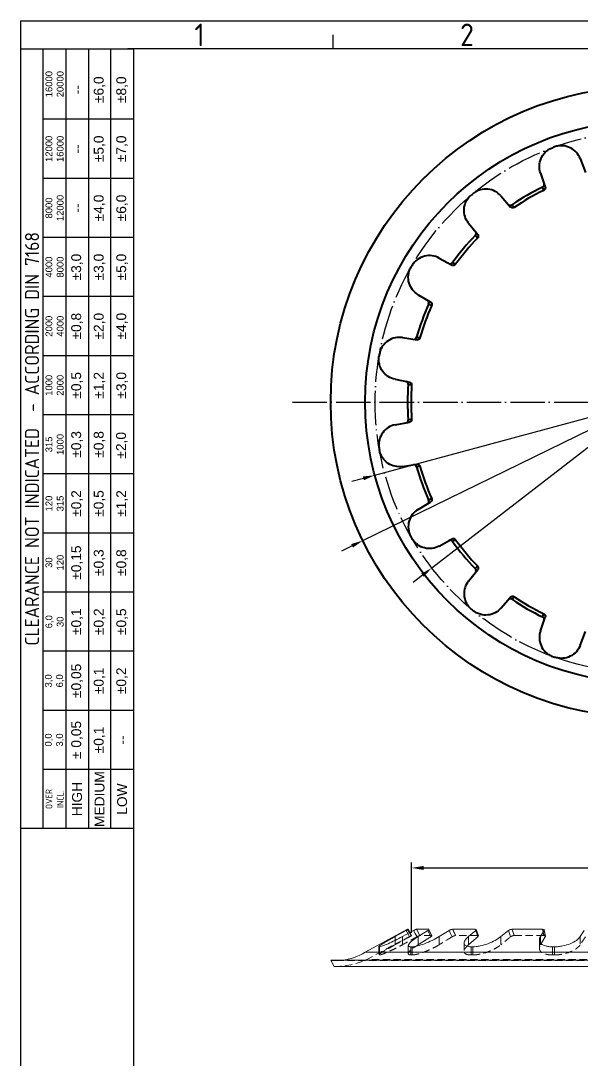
# Model space of a CAD drawing. Header units: millimetres. Extents: x 4337 to 4534, y 1258 to 1534.
# Drawn here: x 4336.6 to 4434.5, y 1352.7 to 1533.8 of the extents above; entities that cross this region are included whole.
import ezdxf
from ezdxf.enums import TextEntityAlignment as Align

# ---------------------------------------------------------------- set-up
doc = ezdxf.new("R2010")
doc.units = ezdxf.units.MM
doc.linetypes.add('ACAD_ISO04W100', pattern=[30, 24, -3, 0, -3])
doc.linetypes.add('HIDDEN', pattern=[1.905, 1.27, -0.635])
for name, color, linetype, lineweight in [('AM_0', 7, 'Continuous', 40), ('AM_4', 1, 'ACAD_ISO04W100', 25), ('AM_5', 5, 'Continuous', 25)]:
    doc.layers.add(name, color=color, linetype=linetype, lineweight=lineweight)
doc.styles.add('ACISOTS', font='isocp.shx', dxfattribs={"height": 1})
doc.styles.get("Standard").update_dxf_attribs({"font": 'arial.ttf'})
doc.dimstyles.new('ISO-25', dxfattribs={"dimscale": 0.75, "dimtxt": 3.5, "dimasz": 2.75, "dimexe": 1.25, "dimexo": 0.625, "dimtad": 1, "dimtxsty": 'Standard', "dimcen": 2.5, "dimadec": 0, "dimazin": 0, "dimtfac": 1, "dimtmove": 0, "dimatfit": 3, "dimfxl": 1, "dimarcsym": 0})

# ---------------------------------------------------------------- blocks, each defined once
blk = doc.blocks.new('*D28')
at = {"layer": 'AM_5', "color": 0, "lineweight": -2, "ltscale": 0.25, "transparency": 16777216}
for p, q in [((4507.36, 1497.56), (4496.9, 1492.45)), ((4396.22, 1443.24), (4495.05, 1491.54)), ((4394.37, 1442.34), (4392.51, 1441.43))]:
    blk.add_line(p, q, dxfattribs=at)
at = {"layer": 'AM_5', "color": 0, "ltscale": 0.25, "transparency": 16777216}
for points in [[(4496.75, 1492.76), (4497.05, 1492.14), (4495.05, 1491.54)], [(4394.21, 1442.65), (4394.52, 1442.03), (4396.22, 1443.24)]]:
    blk.add_solid(points, dxfattribs=at)
at = {"layer": 'Defpoints', "color": 0, "ltscale": 0.25, "transparency": 16777216}
for p in [(4495.05, 1491.54), (4396.22, 1443.24)]:
    blk.add_point(p, dxfattribs=at)
at = {"layer": 'AM_5', "color": 0, "ltscale": 0.25, "transparency": 16777216, "insert": (4502.23, 1497.15), "char_height": 2.625, "attachment_point": 5, "rotation": 26.0467}
blk.add_mtext('∅110', dxfattribs=at)
blk = doc.blocks.new('*D29')
at = {"layer": 'AM_5', "color": 0, "lineweight": -2, "ltscale": 0.25, "transparency": 16777216}
for p, q in [((4404.74, 1374.87), (4404.74, 1387.13)), ((4406.81, 1386.19), (4484.46, 1386.19)), ((4486.52, 1374.87), (4486.52, 1387.13))]:
    blk.add_line(p, q, dxfattribs=at)
at = {"layer": 'AM_5', "color": 0, "ltscale": 0.25, "transparency": 16777216}
for points in [[(4406.81, 1386.53), (4406.81, 1385.85), (4404.74, 1386.19)], [(4484.46, 1386.53), (4484.46, 1385.85), (4486.52, 1386.19)]]:
    blk.add_solid(points, dxfattribs=at)
at = {"layer": 'Defpoints', "color": 0, "ltscale": 0.25, "transparency": 16777216}
for p in [(4486.52, 1386.19), (4404.74, 1374.4), (4486.52, 1374.4)]:
    blk.add_point(p, dxfattribs=at)
at = {"layer": 'AM_5', "color": 0, "ltscale": 0.25, "transparency": 16777216, "insert": (4445.63, 1388.28), "char_height": 2.625, "attachment_point": 5}
blk.add_mtext('%%c82,5', dxfattribs=at)
blk = doc.blocks.new('*D33')
at = {"layer": 'AM_5', "color": 0, "lineweight": -2, "ltscale": 0.25, "transparency": 16777216}
for p, q in [((4511.06, 1485.05), (4494.93, 1480.7)), ((4398.32, 1454.63), (4492.94, 1480.16)), ((4396.33, 1454.09), (4394.34, 1453.56))]:
    blk.add_line(p, q, dxfattribs=at)
at = {"layer": 'AM_5', "color": 0, "ltscale": 0.25, "transparency": 16777216}
for points in [[(4494.84, 1481.03), (4495.02, 1480.36), (4492.94, 1480.16)], [(4396.24, 1454.42), (4396.42, 1453.76), (4398.32, 1454.63)]]:
    blk.add_solid(points, dxfattribs=at)
at = {"layer": 'Defpoints', "color": 0, "ltscale": 0.25, "transparency": 16777216}
for p in [(4492.94, 1480.16), (4398.32, 1454.63)]:
    blk.add_point(p, dxfattribs=at)
at = {"layer": 'AM_5', "color": 0, "ltscale": 0.25, "transparency": 16777216, "insert": (4506.92, 1485.88), "char_height": 2.625, "attachment_point": 5, "rotation": 15.0998}
blk.add_mtext('∅98', dxfattribs=at)
blk = doc.blocks.new('*D34')
at = {"layer": 'AM_5', "color": 0, "lineweight": -2, "ltscale": 0.25, "transparency": 16777216}
for p, q in [((4498.99, 1508.68), (4484.63, 1497.57)), ((4408.26, 1438.48), (4483, 1496.31)), ((4406.63, 1437.22), (4405, 1435.95))]:
    blk.add_line(p, q, dxfattribs=at)
at = {"layer": 'AM_5', "color": 0, "ltscale": 0.25, "transparency": 16777216}
for points in [[(4484.42, 1497.84), (4484.84, 1497.3), (4483, 1496.31)], [(4406.42, 1437.49), (4406.84, 1436.94), (4408.26, 1438.48)]]:
    blk.add_solid(points, dxfattribs=at)
at = {"layer": 'Defpoints', "color": 0, "ltscale": 0.25, "transparency": 16777216}
for p in [(4483, 1496.31), (4408.26, 1438.48)]:
    blk.add_point(p, dxfattribs=at)
at = {"layer": 'AM_5', "color": 0, "ltscale": 0.25, "transparency": 16777216, "insert": (4493.51, 1507.08), "char_height": 2.625, "attachment_point": 5, "rotation": 37.7328}
blk.add_mtext('∅94,5', dxfattribs=at)

msp = doc.modelspace()

# ---------------------------------------------------------------- linework, layer by layer
at = {"color": 135, "lineweight": 25}
for p, q in [((4336.627, 1258.121), (4336.627, 1533.846)), ((4336.627, 1533.846), (4533.853, 1533.846)), ((4391.085, 1528.94), (4391.085, 1531.393)), ((4340.552, 1393.04), (4340.552, 1528.94)), ((4344.476, 1528.94), (4344.476, 1393.04)), ((4348.401, 1528.94), (4348.401, 1393.04)), ((4352.326, 1393.04), (4352.326, 1528.94)), ((4356.251, 1516.674), (4340.552, 1516.674)), ((4356.251, 1506.372), (4340.552, 1506.372)), ((4356.251, 1496.069), (4340.552, 1496.069)), ((4356.251, 1485.766), (4340.552, 1485.766)), ((4356.251, 1475.463), (4340.552, 1475.463)), ((4356.251, 1465.16), (4340.552, 1465.16)), ((4356.251, 1454.857), (4340.552, 1454.857)), ((4356.251, 1444.554), (4340.552, 1444.554)), ((4356.251, 1434.251), (4340.552, 1434.251)), ((4356.251, 1423.948), (4340.552, 1423.948)), ((4356.251, 1413.646), (4340.552, 1413.646)), ((4356.251, 1403.343), (4340.552, 1403.343))]:
    msp.add_line(p, q, dxfattribs=at)
for p, q in [((4528.947, 1528.94), (4355.27, 1528.94)), ((4356.251, 1528.94), (4356.251, 1263.027))]:
    msp.add_line(p, q)
at = {"color": 7, "linetype": 'Continuous', "lineweight": 15}
for p, q in [((4404.039, 1375.503), (4396.633, 1371.503)), ((4401.848, 1374.223), (4403.796, 1375.289)), ((4403.128, 1374.223), (4405.088, 1375.289)), ((4404.152, 1375.503), (4404.039, 1375.503)), ((4404.743, 1374.404), (4404.156, 1375.504)), ((4407.706, 1375.503), (4405.602, 1375.503)), ((4405.85, 1374.223), (4407.551, 1375.289)), ((4408.268, 1374.387), (4407.755, 1375.487)), ((4409.534, 1374.223), (4411.27, 1375.289)), ((4415.834, 1375.503), (4411.88, 1375.503)), ((4414.649, 1374.223), (4415.899, 1375.289)), ((4416.364, 1374.345), (4415.988, 1375.444)), ((4420.294, 1374.223), (4421.596, 1375.289)), ((4427.556, 1375.503), (4422.229, 1375.503)), ((4427.186, 1374.223), (4427.833, 1375.289)), ((4428.049, 1374.275), (4427.854, 1375.375)), ((4434.111, 1374.223), (4434.822, 1375.289)), ((4405.85, 1374.223), (4405.85, 1372.802)), ((4414.649, 1374.223), (4414.649, 1372.802)), ((4428.028, 1374.189), (4427.186, 1372.802)), ((4494.633, 1371.503), (4396.633, 1371.503)), ((4405.442, 1372.524), (4405.85, 1372.802)), ((4414.4, 1372.541), (4414.649, 1372.802)), ((4390.633, 1370.103), (4391.227, 1369.003)), ((4500.633, 1370.103), (4390.633, 1370.103)), ((4500.039, 1369.003), (4391.227, 1369.003))]:
    msp.add_line(p, q, dxfattribs=at)
at = {"color": 8, "linetype": 'Continuous', "lineweight": 15}
for p, q in [((4404.087, 1374.745), (4403.796, 1375.289)), ((4401.848, 1374.223), (4401.848, 1372.802)), ((4427.186, 1374.223), (4427.186, 1372.802))]:
    msp.add_line(p, q, dxfattribs=at)
at = {"color": 7, "linetype": 'HIDDEN', "lineweight": 0}
for p, q in [((4404.039, 1375.503), (4404.633, 1374.403)), ((4404.633, 1374.403), (4396.949, 1370.253)), ((4403.128, 1374.223), (4403.128, 1372.802)), ((4404.74, 1374.403), (4404.633, 1374.403)), ((4408.219, 1374.403), (4406.193, 1374.403)), ((4409.534, 1374.223), (4409.534, 1372.802)), ((4416.211, 1374.403), (4412.403, 1374.403)), ((4420.294, 1374.223), (4420.294, 1372.802)), ((4427.751, 1374.403), (4422.621, 1374.403)), ((4426.995, 1373.622), (4426.995, 1372.202)), ((4434.111, 1374.223), (4434.111, 1372.802)), ((4399.015, 1372.48), (4399.015, 1371.073)), ((4399.068, 1372.448), (4399.068, 1371.027)), ((4399.132, 1372.448), (4399.132, 1371.027)), ((4404.152, 1372.687), (4404.152, 1371.275)), ((4404.62, 1372.448), (4404.62, 1371.027)), ((4404.805, 1372.448), (4404.805, 1371.027)), ((4413.869, 1373.081), (4413.869, 1371.662)), ((4415.119, 1372.448), (4415.119, 1371.027)), ((4415.402, 1372.448), (4415.402, 1371.027)), ((4429.298, 1372.448), (4429.298, 1371.027)), ((4429.646, 1372.448), (4429.646, 1371.027)), ((4391.638, 1370.048), (4499.627, 1370.048)), ((4494.317, 1370.253), (4396.949, 1370.253)), ((4399.068, 1371.027), (4399.056, 1371.073))]:
    msp.add_line(p, q, dxfattribs=at)
at = {"color": 135, "lineweight": 25}
msp.add_lwpolyline([(4356.251, 1528.94), (4356.251, 1393.04), (4336.627, 1393.04), (4336.627, 1528.94)], close=True, dxfattribs=at)
at = {"color": 7, "linetype": 'HIDDEN', "lineweight": 0, "flags": 128}
for points in [[(4403.796, 1375.289), (4404.091, 1374.737), (4404.384, 1374.189)], [(4404.152, 1375.503), (4404.621, 1374.625), (4404.74, 1374.403)], [(4404.74, 1374.403), (4404.271, 1375.282), (4404.152, 1375.503)], [(4405.088, 1375.289), (4405.384, 1374.737), (4405.679, 1374.189)], [(4405.679, 1374.189), (4405.384, 1374.737), (4405.088, 1375.289)], [(4406.193, 1374.403), (4405.721, 1375.282), (4405.602, 1375.503)], [(4405.602, 1375.503), (4406.074, 1374.625), (4406.193, 1374.403)], [(4407.551, 1375.289), (4407.808, 1374.737), (4408.064, 1374.189)], [(4407.706, 1375.503), (4408.116, 1374.625), (4408.219, 1374.403)], [(4408.219, 1374.403), (4407.809, 1375.282), (4407.706, 1375.503)], [(4411.27, 1375.289), (4411.532, 1374.737), (4411.793, 1374.189)], [(4411.793, 1374.189), (4411.532, 1374.737), (4411.27, 1375.289)], [(4412.403, 1374.403), (4411.985, 1375.282), (4411.88, 1375.503)], [(4411.88, 1375.503), (4412.298, 1374.625), (4412.403, 1374.403)], [(4415.834, 1375.503), (4416.135, 1374.625), (4416.211, 1374.403)], [(4416.211, 1374.403), (4415.909, 1375.282), (4415.834, 1375.503)], [(4415.899, 1375.289), (4416.088, 1374.737), (4416.275, 1374.189)], [(4421.596, 1375.289), (4421.793, 1374.737), (4421.988, 1374.189)], [(4421.988, 1374.189), (4421.793, 1374.737), (4421.596, 1375.289)], [(4422.621, 1374.403), (4422.308, 1375.282), (4422.229, 1375.503)], [(4422.229, 1375.503), (4422.542, 1374.625), (4422.621, 1374.403)], [(4427.556, 1375.503), (4427.712, 1374.625), (4427.751, 1374.403)], [(4427.751, 1374.403), (4427.595, 1375.282), (4427.556, 1375.503)], [(4427.833, 1375.289), (4427.931, 1374.737), (4428.028, 1374.189)], [(4404.384, 1374.189), (4404.091, 1374.737), (4404.087, 1374.745)], [(4392.644, 1370.103), (4392.297, 1370.072), (4391.638, 1370.048)]]:
    msp.add_lwpolyline(points, dxfattribs=at)
at = {"color": 7, "linetype": 'Continuous', "lineweight": 15, "flags": 128}
for points in [[(4408.064, 1374.189), (4407.808, 1374.737), (4407.551, 1375.289)], [(4416.275, 1374.189), (4416.088, 1374.737), (4415.899, 1375.289)], [(4428.028, 1374.189), (4427.931, 1374.737), (4427.833, 1375.289)]]:
    msp.add_lwpolyline(points, dxfattribs=at)
at = {"color": 7, "linetype": 'Continuous', "lineweight": 15}
msp.add_arc((4391.638, 1379.35), 9.301, 276.20616, 302.47722, dxfattribs=at)
at = {"color": 7, "linetype": 'HIDDEN', "lineweight": 0}
for centre, radius, start, end in [((4391.638, 1379.35), 9.301, 263.79384, 270), ((4391.171, 1382.977), 13.974, 270.22606, 294.41999)]:
    msp.add_arc(centre, radius, start, end, dxfattribs=at)
at = {"color": 7, "linetype": 'Continuous', "lineweight": 15}
for points, knots in [([(4403.796, 1375.289), (4403.903, 1375.347), (4404, 1375.402), (4404.13, 1375.481), (4404.161, 1375.503), (4404.152, 1375.503)], [0, 0, 0, 0, 0.5, 0.5, 1, 1, 1, 1]), ([(4405.602, 1375.503), (4405.569, 1375.503), (4405.497, 1375.481), (4405.309, 1375.402), (4405.195, 1375.347), (4405.088, 1375.289)], [0, 0, 0, 0, 0.5, 0.5, 1, 1, 1, 1]), ([(4407.551, 1375.289), (4407.644, 1375.347), (4407.712, 1375.402), (4407.769, 1375.481), (4407.756, 1375.503), (4407.706, 1375.503)], [0, 0, 0, 0, 0.5, 0.5, 1, 1, 1, 1]), ([(4411.88, 1375.503), (4411.808, 1375.503), (4411.704, 1375.481), (4411.481, 1375.402), (4411.365, 1375.347), (4411.27, 1375.289)], [0, 0, 0, 0, 0.5, 0.5, 1, 1, 1, 1]), ([(4415.899, 1375.289), (4415.967, 1375.347), (4415.999, 1375.402), (4415.975, 1375.481), (4415.92, 1375.503), (4415.834, 1375.503)], [0, 0, 0, 0, 0.5, 0.5, 1, 1, 1, 1]), ([(4422.229, 1375.503), (4422.127, 1375.503), (4422.005, 1375.481), (4421.773, 1375.402), (4421.667, 1375.347), (4421.596, 1375.289)], [0, 0, 0, 0, 0.5, 0.5, 1, 1, 1, 1]), ([(4427.833, 1375.289), (4427.868, 1375.347), (4427.859, 1375.402), (4427.758, 1375.481), (4427.667, 1375.503), (4427.556, 1375.503)], [0, 0, 0, 0, 0.5, 0.5, 1, 1, 1, 1]), ([(4401.848, 1374.223), (4401.639, 1374.107), (4401.22, 1373.877), (4400.634, 1373.546), (4400.103, 1373.239), (4399.661, 1372.972), (4399.329, 1372.756), (4399.107, 1372.595), (4399.053, 1372.533), (4399.027, 1372.504)], [0, 0, 0, 0, 0.1501876, 0.3003298, 0.4511037, 0.6017719, 0.7400515, 0.8782313, 1, 1, 1, 1]), ([(4403.128, 1374.223), (4402.705, 1373.993), (4402.279, 1373.772), (4401.423, 1373.348), (4401.017, 1373.157), (4400.258, 1372.822), (4399.927, 1372.687), (4399.531, 1372.544), (4399.421, 1372.508), (4399.243, 1372.46), (4399.175, 1372.448), (4399.132, 1372.448)], [0, 0, 0, 0, 0.25, 0.25, 0.5, 0.5, 0.75, 0.75, 0.875, 0.875, 1, 1, 1, 1]), ([(4405.85, 1374.223), (4405.482, 1373.993), (4405.163, 1373.772), (4404.624, 1373.348), (4404.42, 1373.157), (4404.164, 1372.822), (4404.12, 1372.687), (4404.2, 1372.544), (4404.251, 1372.508), (4404.399, 1372.46), (4404.498, 1372.448), (4404.62, 1372.448)], [0, 0, 0, 0, 0.25, 0.25, 0.5, 0.5, 0.75, 0.75, 0.875, 0.875, 1, 1, 1, 1]), ([(4409.534, 1374.223), (4409.159, 1373.993), (4408.756, 1373.772), (4407.89, 1373.348), (4407.451, 1373.157), (4406.565, 1372.822), (4406.143, 1372.687), (4405.566, 1372.544), (4405.391, 1372.508), (4405.072, 1372.46), (4404.927, 1372.448), (4404.805, 1372.448)], [0, 0, 0, 0, 0.25, 0.25, 0.5, 0.5, 0.75, 0.75, 0.875, 0.875, 1, 1, 1, 1]), ([(4408.263, 1374.385), (4408.265, 1374.375), (4408.268, 1374.353), (4408.211, 1374.293), (4408.133, 1374.234), (4408.078, 1374.198), (4408.064, 1374.189)], [0, 0, 0, 0, 0.2739331, 0.5842212, 0.8940725, 1, 1, 1, 1]), ([(4414.649, 1374.223), (4414.38, 1373.993), (4414.175, 1373.772), (4413.905, 1373.348), (4413.847, 1373.157), (4413.906, 1372.822), (4414.022, 1372.687), (4414.341, 1372.544), (4414.467, 1372.508), (4414.762, 1372.46), (4414.932, 1372.448), (4415.119, 1372.448)], [0, 0, 0, 0, 0.25, 0.25, 0.5, 0.5, 0.75, 0.75, 0.875, 0.875, 1, 1, 1, 1]), ([(4420.294, 1374.223), (4420.013, 1373.993), (4419.681, 1373.772), (4418.909, 1373.348), (4418.49, 1373.157), (4417.583, 1372.822), (4417.121, 1372.687), (4416.434, 1372.544), (4416.214, 1372.508), (4415.793, 1372.46), (4415.589, 1372.448), (4415.402, 1372.448)], [0, 0, 0, 0, 0.25, 0.25, 0.5, 0.5, 0.75, 0.75, 0.875, 0.875, 1, 1, 1, 1]), ([(4416.359, 1374.343), (4416.362, 1374.327), (4416.368, 1374.291), (4416.325, 1374.234), (4416.285, 1374.198), (4416.275, 1374.189)], [0, 0, 0, 0, 0.3961334, 0.8461536, 1, 1, 1, 1]), ([(4427.186, 1374.223), (4427.047, 1373.993), (4426.982, 1373.772), (4427.013, 1373.348), (4427.107, 1373.157), (4427.474, 1372.822), (4427.737, 1372.687), (4428.255, 1372.544), (4428.443, 1372.508), (4428.849, 1372.46), (4429.069, 1372.448), (4429.298, 1372.448)], [0, 0, 0, 0, 0.25, 0.25, 0.5, 0.5, 0.75, 0.75, 0.875, 0.875, 1, 1, 1, 1]), ([(4428.043, 1374.274), (4428.046, 1374.255), (4428.05, 1374.228), (4428.033, 1374.198), (4428.028, 1374.189)], [0, 0, 0, 0, 0.6958056, 1, 1, 1, 1]), ([(4434.111, 1374.223), (4433.957, 1373.993), (4433.736, 1373.772), (4433.151, 1373.348), (4432.803, 1373.157), (4431.985, 1372.822), (4431.538, 1372.687), (4430.823, 1372.544), (4430.586, 1372.508), (4430.113, 1372.46), (4429.875, 1372.448), (4429.646, 1372.448)], [0, 0, 0, 0, 0.25, 0.25, 0.5, 0.5, 0.75, 0.75, 0.875, 0.875, 1, 1, 1, 1]), ([(4399.028, 1372.48), (4399.025, 1372.47), (4399.019, 1372.449), (4399.052, 1372.449), (4399.068, 1372.448)], [0, 0, 0, 0, 0.5007992, 1, 1, 1, 1])]:
    msp.add_open_spline(points, degree=3, knots=knots, dxfattribs=at)
at = {"color": 7, "linetype": 'HIDDEN', "lineweight": 0}
for points in [[(4404.384, 1374.189), (4403.538, 1373.727), (4402.693, 1373.265), (4401.848, 1372.802)], [(4405.679, 1374.189), (4404.828, 1373.727), (4403.978, 1373.265), (4403.128, 1372.802)], [(4411.793, 1374.189), (4411.04, 1373.727), (4410.287, 1373.265), (4409.534, 1372.802)], [(4421.988, 1374.189), (4421.423, 1373.727), (4420.859, 1373.265), (4420.294, 1372.802)], [(4435.036, 1374.189), (4434.727, 1373.727), (4434.419, 1373.265), (4434.111, 1372.802)], [(4399.132, 1371.027), (4399.111, 1371.028), (4399.09, 1371.028), (4399.068, 1371.027)], [(4404.805, 1371.027), (4404.744, 1371.028), (4404.682, 1371.028), (4404.62, 1371.027)], [(4415.402, 1371.027), (4415.308, 1371.028), (4415.214, 1371.028), (4415.119, 1371.027)], [(4429.646, 1371.027), (4429.53, 1371.028), (4429.414, 1371.028), (4429.298, 1371.027)]]:
    msp.add_open_spline(points, degree=3, dxfattribs=at)
for points, knots in [([(4404.74, 1374.403), (4404.749, 1374.403), (4404.717, 1374.381), (4404.587, 1374.303), (4404.49, 1374.248), (4404.384, 1374.189)], [0, 0, 0, 0, 0.5, 0.5, 1, 1, 1, 1]), ([(4405.679, 1374.189), (4405.786, 1374.248), (4405.899, 1374.303), (4406.087, 1374.381), (4406.159, 1374.403), (4406.193, 1374.403)], [0, 0, 0, 0, 0.5, 0.5, 1, 1, 1, 1]), ([(4408.219, 1374.403), (4408.241, 1374.403), (4408.267, 1374.402), (4408.264, 1374.387), (4408.263, 1374.385)], [0, 0, 0, 0, 0.8945251, 1, 1, 1, 1]), ([(4411.793, 1374.189), (4411.888, 1374.248), (4412.004, 1374.303), (4412.227, 1374.381), (4412.331, 1374.403), (4412.403, 1374.403)], [0, 0, 0, 0, 0.5, 0.5, 1, 1, 1, 1]), ([(4416.211, 1374.403), (4416.245, 1374.4), (4416.315, 1374.394), (4416.361, 1374.369), (4416.36, 1374.346), (4416.359, 1374.343)], [0, 0, 0, 0, 0.47149455, 0.9430038, 1, 1, 1, 1]), ([(4421.988, 1374.189), (4422.06, 1374.248), (4422.165, 1374.303), (4422.396, 1374.381), (4422.519, 1374.403), (4422.621, 1374.403)], [0, 0, 0, 0, 0.5, 0.5, 1, 1, 1, 1]), ([(4427.751, 1374.403), (4427.8, 1374.401), (4427.898, 1374.396), (4427.996, 1374.353), (4428.046, 1374.31), (4428.043, 1374.28), (4428.043, 1374.274)], [0, 0, 0, 0, 0.3108714, 0.6217524, 0.932372, 1, 1, 1, 1]), ([(4399.047, 1371.109), (4399.073, 1371.138), (4399.115, 1371.175), (4399.227, 1371.261), (4399.298, 1371.312), (4399.466, 1371.425), (4399.562, 1371.486), (4399.775, 1371.619), (4399.894, 1371.691), (4400.275, 1371.919), (4400.56, 1372.083), (4401.181, 1372.435), (4401.507, 1372.615), (4401.848, 1372.802)], [0, 0, 0, 0, 0.125, 0.125, 0.25, 0.25, 0.375, 0.375, 0.5, 0.5, 0.75, 0.75, 1, 1, 1, 1]), ([(4399.132, 1371.027), (4399.175, 1371.027), (4399.241, 1371.039), (4399.418, 1371.087), (4399.531, 1371.124), (4399.922, 1371.264), (4400.259, 1371.402), (4400.822, 1371.65), (4401.022, 1371.742), (4401.429, 1371.933), (4401.637, 1372.033), (4402.062, 1372.244), (4402.278, 1372.353), (4402.704, 1372.574), (4402.916, 1372.687), (4403.128, 1372.802)], [0, 0, 0, 0, 0.125, 0.125, 0.25, 0.25, 0.5, 0.5, 0.625, 0.625, 0.75, 0.75, 0.875, 0.875, 1, 1, 1, 1]), ([(4404.62, 1371.027), (4404.468, 1371.043), (4404.163, 1371.075), (4404.115, 1371.328), (4404.385, 1371.714), (4404.851, 1372.132), (4405.292, 1372.425), (4405.442, 1372.524)], [0, 0, 0, 0, 0.20963242, 0.41899216, 0.6368308, 0.87647218, 1, 1, 1, 1]), ([(4404.805, 1371.027), (4404.927, 1371.027), (4405.068, 1371.039), (4405.386, 1371.087), (4405.566, 1371.124), (4406.134, 1371.264), (4406.565, 1371.402), (4407.223, 1371.65), (4407.447, 1371.742), (4407.889, 1371.933), (4408.106, 1372.033), (4408.536, 1372.244), (4408.748, 1372.353), (4409.152, 1372.574), (4409.347, 1372.687), (4409.534, 1372.802)], [0, 0, 0, 0, 0.125, 0.125, 0.25, 0.25, 0.5, 0.5, 0.625, 0.625, 0.75, 0.75, 0.875, 0.875, 1, 1, 1, 1]), ([(4415.119, 1371.027), (4414.863, 1371.043), (4414.351, 1371.075), (4413.93, 1371.328), (4413.824, 1371.713), (4413.986, 1372.137), (4414.292, 1372.435), (4414.4, 1372.541)], [0, 0, 0, 0, 0.2081872, 0.4161093, 0.6324518, 0.8704472, 1, 1, 1, 1]), ([(4415.402, 1371.027), (4415.589, 1371.027), (4415.788, 1371.039), (4416.209, 1371.087), (4416.433, 1371.124), (4417.111, 1371.264), (4417.584, 1371.402), (4418.257, 1371.65), (4418.479, 1371.742), (4418.901, 1371.933), (4419.102, 1372.033), (4419.485, 1372.244), (4419.667, 1372.353), (4420, 1372.574), (4420.154, 1372.687), (4420.294, 1372.802)], [0, 0, 0, 0, 0.125, 0.125, 0.25, 0.25, 0.5, 0.5, 0.625, 0.625, 0.75, 0.75, 0.875, 0.875, 1, 1, 1, 1]), ([(4429.298, 1371.027), (4429.07, 1371.027), (4428.854, 1371.039), (4428.448, 1371.087), (4428.256, 1371.124), (4427.744, 1371.264), (4427.474, 1371.402), (4427.201, 1371.65), (4427.131, 1371.742), (4427.033, 1371.933), (4427.005, 1372.033), (4426.99, 1372.244), (4427.003, 1372.353), (4427.066, 1372.574), (4427.117, 1372.687), (4427.186, 1372.802)], [0, 0, 0, 0, 0.125, 0.125, 0.25, 0.25, 0.5, 0.5, 0.625, 0.625, 0.75, 0.75, 0.875, 0.875, 1, 1, 1, 1]), ([(4429.646, 1371.027), (4429.874, 1371.027), (4430.107, 1371.039), (4430.58, 1371.087), (4430.822, 1371.124), (4431.528, 1371.264), (4431.985, 1371.402), (4432.593, 1371.65), (4432.785, 1371.742), (4433.137, 1371.933), (4433.297, 1372.033), (4433.588, 1372.244), (4433.718, 1372.353), (4433.94, 1372.574), (4434.034, 1372.687), (4434.111, 1372.802)], [0, 0, 0, 0, 0.125, 0.125, 0.25, 0.25, 0.5, 0.5, 0.625, 0.625, 0.75, 0.75, 0.875, 0.875, 1, 1, 1, 1])]:
    msp.add_open_spline(points, degree=3, knots=knots, dxfattribs=at)
at = {"color": 7, "linetype": 'Continuous', "lineweight": 15}
for points in [[(4408.064, 1374.189), (4407.326, 1373.727), (4406.588, 1373.265), (4405.85, 1372.802)], [(4416.275, 1374.189), (4415.733, 1373.727), (4415.191, 1373.265), (4414.649, 1372.802)], [(4399.068, 1372.448), (4399.09, 1372.448), (4399.111, 1372.448), (4399.132, 1372.448)], [(4404.62, 1372.448), (4404.682, 1372.448), (4404.744, 1372.448), (4404.805, 1372.448)], [(4415.119, 1372.448), (4415.214, 1372.448), (4415.308, 1372.448), (4415.402, 1372.448)], [(4429.298, 1372.448), (4429.414, 1372.448), (4429.53, 1372.448), (4429.646, 1372.448)]]:
    msp.add_open_spline(points, degree=3, dxfattribs=at)
at = {"layer": 'AM_0'}
for p, q in [((4434.111, 1509.823), (4435.036, 1507.411)), ((4427.186, 1507.302), (4428.028, 1504.86)), ((4420.294, 1503.323), (4421.988, 1501.373)), ((4414.649, 1498.587), (4416.275, 1496.58)), ((4409.534, 1492.49), (4411.793, 1491.237)), ((4405.85, 1486.109), (4408.064, 1484.779)), ((4403.128, 1478.63), (4405.679, 1478.225)), ((4401.848, 1471.373), (4404.384, 1470.881)), ((4401.848, 1463.415), (4404.384, 1463.907)), ((4403.128, 1456.158), (4405.679, 1456.563)), ((4405.85, 1448.68), (4408.064, 1450.01)), ((4409.534, 1442.298), (4411.793, 1443.551)), ((4414.649, 1436.202), (4416.275, 1438.209)), ((4420.294, 1431.465), (4421.988, 1433.415)), ((4427.186, 1427.486), (4428.028, 1429.928)), ((4434.111, 1424.966), (4435.036, 1427.377))]:
    msp.add_line(p, q, dxfattribs=at)
at = {"layer": 'AM_0', "flags": 128}
for points in [[(4427.751, 1504.289), (4427.595, 1504.741), (4427.556, 1504.855)], [(4422.229, 1501.779), (4422.542, 1501.418), (4422.621, 1501.328)], [(4416.211, 1495.949), (4415.909, 1496.319), (4415.834, 1496.413)], [(4411.88, 1491.701), (4412.298, 1491.469), (4412.403, 1491.411)], [(4408.219, 1484.164), (4407.809, 1484.409), (4407.706, 1484.471)], [(4405.602, 1478.692), (4406.074, 1478.616), (4406.193, 1478.597)], [(4404.74, 1470.356), (4404.271, 1470.447), (4404.152, 1470.469)], [(4404.152, 1464.319), (4404.621, 1464.409), (4404.74, 1464.432)], [(4406.193, 1456.191), (4405.721, 1456.116), (4405.602, 1456.097)], [(4407.706, 1450.317), (4408.116, 1450.563), (4408.219, 1450.625)], [(4412.403, 1443.378), (4411.985, 1443.145), (4411.88, 1443.087)], [(4415.834, 1438.376), (4416.135, 1438.746), (4416.211, 1438.84)], [(4422.621, 1433.461), (4422.308, 1433.1), (4422.229, 1433.009)], [(4427.556, 1429.934), (4427.712, 1430.385), (4427.751, 1430.499)]]:
    msp.add_lwpolyline(points, dxfattribs=at)
at = {"layer": 'AM_0'}
for radius in [55, 49]:
    msp.add_circle((4445.633, 1467.394), radius, dxfattribs=at)
for radius, start, end in [(41.594, 115.76009, 124.23991), (41, 115.85728, 124.14272), (41.594, 135.76009, 144.23991), (41, 135.85728, 144.14272), (41.594, 155.76009, 164.23991), (41, 155.85728, 164.14272), (41.594, 175.76009, 184.23991), (41, 175.85728, 184.14272), (41.594, 195.76009, 204.23991), (41, 195.85728, 204.14272), (41.594, 215.76009, 224.23991), (41, 215.85728, 224.14272), (41, 235.85728, 244.14272), (41.594, 235.76009, 244.23991)]:
    msp.add_arc((4445.633, 1467.394), radius, start, end, dxfattribs=at)
for points, knots in [([(4427.186, 1507.302), (4427.047, 1507.707), (4426.982, 1508.128), (4427.013, 1509.002), (4427.107, 1509.432), (4427.474, 1510.267), (4427.737, 1510.649), (4428.255, 1511.142), (4428.443, 1511.288), (4428.849, 1511.54), (4429.069, 1511.648), (4429.298, 1511.731)], [0, 0, 0, 0, 0.25, 0.25, 0.5, 0.5, 0.75, 0.75, 0.875, 0.875, 1, 1, 1, 1]), ([(4434.111, 1509.823), (4433.957, 1510.222), (4433.736, 1510.586), (4433.151, 1511.236), (4432.803, 1511.505), (4431.985, 1511.909), (4431.538, 1512.032), (4430.823, 1512.077), (4430.586, 1512.068), (4430.113, 1512), (4429.875, 1511.941), (4429.646, 1511.858)], [0, 0, 0, 0, 0.25, 0.25, 0.5, 0.5, 0.75, 0.75, 0.875, 0.875, 1, 1, 1, 1]), ([(4420.294, 1503.323), (4420.013, 1503.646), (4419.681, 1503.913), (4418.909, 1504.323), (4418.49, 1504.456), (4417.583, 1504.556), (4417.121, 1504.52), (4416.434, 1504.317), (4416.214, 1504.227), (4415.793, 1504.002), (4415.589, 1503.865), (4415.402, 1503.709)], [0, 0, 0, 0, 0.25, 0.25, 0.5, 0.5, 0.75, 0.75, 0.875, 0.875, 1, 1, 1, 1]), ([(4427.556, 1504.855), (4427.667, 1504.908), (4427.758, 1504.997), (4427.859, 1505.206), (4427.868, 1505.323), (4427.833, 1505.426)], [0, 0, 0, 0, 0.5, 0.5, 1, 1, 1, 1]), ([(4428.028, 1504.86), (4428.063, 1504.758), (4428.054, 1504.641), (4427.953, 1504.433), (4427.862, 1504.343), (4427.751, 1504.289)], [0, 0, 0, 0, 0.5, 0.5, 1, 1, 1, 1]), ([(4414.649, 1498.587), (4414.38, 1498.919), (4414.175, 1499.293), (4413.905, 1500.125), (4413.847, 1500.56), (4413.906, 1501.471), (4414.022, 1501.92), (4414.341, 1502.561), (4414.467, 1502.762), (4414.762, 1503.138), (4414.932, 1503.314), (4415.119, 1503.471)], [0, 0, 0, 0, 0.25, 0.25, 0.5, 0.5, 0.75, 0.75, 0.875, 0.875, 1, 1, 1, 1]), ([(4421.596, 1501.825), (4421.667, 1501.743), (4421.773, 1501.692), (4422.004, 1501.676), (4422.127, 1501.71), (4422.229, 1501.779)], [0, 0, 0, 0, 0.5, 0.5, 1, 1, 1, 1]), ([(4422.621, 1501.328), (4422.519, 1501.258), (4422.396, 1501.224), (4422.165, 1501.241), (4422.06, 1501.291), (4421.988, 1501.373)], [0, 0, 0, 0, 0.5, 0.5, 1, 1, 1, 1]), ([(4415.834, 1496.413), (4415.92, 1496.501), (4415.975, 1496.616), (4415.999, 1496.847), (4415.967, 1496.96), (4415.899, 1497.044)], [0, 0, 0, 0, 0.5, 0.5, 1, 1, 1, 1]), ([(4416.275, 1496.58), (4416.344, 1496.495), (4416.375, 1496.383), (4416.351, 1496.152), (4416.297, 1496.037), (4416.211, 1495.949)], [0, 0, 0, 0, 0.5, 0.5, 1, 1, 1, 1]), ([(4409.534, 1492.49), (4409.159, 1492.698), (4408.756, 1492.834), (4407.89, 1492.956), (4407.451, 1492.938), (4406.565, 1492.722), (4406.143, 1492.529), (4405.566, 1492.104), (4405.391, 1491.944), (4405.072, 1491.589), (4404.927, 1491.391), (4404.805, 1491.179)], [0, 0, 0, 0, 0.25, 0.25, 0.5, 0.5, 0.75, 0.75, 0.875, 0.875, 1, 1, 1, 1]), ([(4411.27, 1491.527), (4411.365, 1491.475), (4411.481, 1491.463), (4411.704, 1491.527), (4411.808, 1491.601), (4411.88, 1491.701)], [0, 0, 0, 0, 0.5, 0.5, 1, 1, 1, 1]), ([(4412.403, 1491.411), (4412.331, 1491.311), (4412.227, 1491.237), (4412.004, 1491.173), (4411.888, 1491.185), (4411.793, 1491.237)], [0, 0, 0, 0, 0.5, 0.5, 1, 1, 1, 1]), ([(4405.85, 1486.109), (4405.482, 1486.329), (4405.163, 1486.61), (4404.624, 1487.299), (4404.42, 1487.689), (4404.164, 1488.564), (4404.12, 1489.026), (4404.2, 1489.738), (4404.251, 1489.97), (4404.399, 1490.424), (4404.498, 1490.648), (4404.62, 1490.859)], [0, 0, 0, 0, 0.25, 0.25, 0.5, 0.5, 0.75, 0.75, 0.875, 0.875, 1, 1, 1, 1]), ([(4407.706, 1484.471), (4407.756, 1484.584), (4407.769, 1484.71), (4407.712, 1484.935), (4407.644, 1485.031), (4407.551, 1485.087)], [0, 0, 0, 0, 0.5, 0.5, 1, 1, 1, 1]), ([(4408.064, 1484.779), (4408.157, 1484.723), (4408.225, 1484.628), (4408.281, 1484.403), (4408.269, 1484.276), (4408.219, 1484.164)], [0, 0, 0, 0, 0.5, 0.5, 1, 1, 1, 1]), ([(4403.128, 1478.63), (4402.705, 1478.697), (4402.279, 1478.688), (4401.423, 1478.506), (4401.017, 1478.338), (4400.258, 1477.832), (4399.927, 1477.507), (4399.531, 1476.91), (4399.421, 1476.7), (4399.243, 1476.257), (4399.175, 1476.021), (4399.132, 1475.781)], [0, 0, 0, 0, 0.25, 0.25, 0.5, 0.5, 0.75, 0.75, 0.875, 0.875, 1, 1, 1, 1]), ([(4405.088, 1478.319), (4405.195, 1478.302), (4405.309, 1478.332), (4405.496, 1478.468), (4405.569, 1478.573), (4405.602, 1478.692)], [0, 0, 0, 0, 0.5, 0.5, 1, 1, 1, 1]), ([(4406.193, 1478.597), (4406.159, 1478.478), (4406.087, 1478.374), (4405.899, 1478.238), (4405.786, 1478.208), (4405.679, 1478.225)], [0, 0, 0, 0, 0.5, 0.5, 1, 1, 1, 1]), ([(4401.848, 1471.373), (4401.428, 1471.455), (4401.031, 1471.609), (4400.289, 1472.073), (4399.964, 1472.37), (4399.424, 1473.105), (4399.225, 1473.523), (4399.057, 1474.219), (4399.025, 1474.455), (4399.009, 1474.932), (4399.026, 1475.177), (4399.068, 1475.417)], [0, 0, 0, 0, 0.25, 0.25, 0.5, 0.5, 0.75, 0.75, 0.875, 0.875, 1, 1, 1, 1]), ([(4404.152, 1470.469), (4404.161, 1470.592), (4404.13, 1470.716), (4404, 1470.908), (4403.903, 1470.974), (4403.796, 1470.995)], [0, 0, 0, 0, 0.5, 0.5, 1, 1, 1, 1]), ([(4404.384, 1470.881), (4404.49, 1470.86), (4404.587, 1470.794), (4404.717, 1470.602), (4404.749, 1470.479), (4404.74, 1470.356)], [0, 0, 0, 0, 0.5, 0.5, 1, 1, 1, 1]), ([(4403.796, 1463.793), (4403.903, 1463.814), (4404, 1463.88), (4404.13, 1464.072), (4404.161, 1464.196), (4404.152, 1464.319)], [0, 0, 0, 0, 0.5, 0.5, 1, 1, 1, 1]), ([(4404.74, 1464.432), (4404.749, 1464.309), (4404.717, 1464.186), (4404.587, 1463.994), (4404.49, 1463.928), (4404.384, 1463.907)], [0, 0, 0, 0, 0.5, 0.5, 1, 1, 1, 1]), ([(4401.848, 1463.415), (4401.428, 1463.333), (4401.031, 1463.179), (4400.289, 1462.715), (4399.964, 1462.419), (4399.424, 1461.684), (4399.225, 1461.265), (4399.057, 1460.569), (4399.025, 1460.334), (4399.009, 1459.856), (4399.026, 1459.612), (4399.068, 1459.371)], [0, 0, 0, 0, 0.25, 0.25, 0.5, 0.5, 0.75, 0.75, 0.875, 0.875, 1, 1, 1, 1]), ([(4403.128, 1456.158), (4402.705, 1456.091), (4402.279, 1456.101), (4401.423, 1456.283), (4401.017, 1456.45), (4400.258, 1456.956), (4399.927, 1457.282), (4399.531, 1457.878), (4399.421, 1458.088), (4399.243, 1458.532), (4399.175, 1458.767), (4399.132, 1459.007)], [0, 0, 0, 0, 0.25, 0.25, 0.5, 0.5, 0.75, 0.75, 0.875, 0.875, 1, 1, 1, 1]), ([(4405.679, 1456.563), (4405.786, 1456.58), (4405.899, 1456.551), (4406.087, 1456.415), (4406.159, 1456.31), (4406.193, 1456.191)], [0, 0, 0, 0, 0.5, 0.5, 1, 1, 1, 1]), ([(4405.602, 1456.097), (4405.569, 1456.216), (4405.497, 1456.321), (4405.309, 1456.457), (4405.195, 1456.486), (4405.088, 1456.469)], [0, 0, 0, 0, 0.5, 0.5, 1, 1, 1, 1]), ([(4407.551, 1449.702), (4407.644, 1449.758), (4407.712, 1449.853), (4407.769, 1450.078), (4407.756, 1450.205), (4407.706, 1450.317)], [0, 0, 0, 0, 0.5, 0.5, 1, 1, 1, 1]), ([(4408.219, 1450.625), (4408.269, 1450.512), (4408.281, 1450.386), (4408.225, 1450.161), (4408.157, 1450.065), (4408.064, 1450.01)], [0, 0, 0, 0, 0.5, 0.5, 1, 1, 1, 1]), ([(4405.85, 1448.68), (4405.482, 1448.459), (4405.163, 1448.179), (4404.624, 1447.489), (4404.42, 1447.099), (4404.164, 1446.224), (4404.12, 1445.762), (4404.2, 1445.051), (4404.251, 1444.819), (4404.399, 1444.365), (4404.498, 1444.141), (4404.62, 1443.929)], [0, 0, 0, 0, 0.25, 0.25, 0.5, 0.5, 0.75, 0.75, 0.875, 0.875, 1, 1, 1, 1]), ([(4409.534, 1442.298), (4409.159, 1442.091), (4408.756, 1441.954), (4407.89, 1441.832), (4407.451, 1441.851), (4406.565, 1442.067), (4406.143, 1442.259), (4405.566, 1442.684), (4405.391, 1442.844), (4405.072, 1443.2), (4404.927, 1443.398), (4404.805, 1443.609)], [0, 0, 0, 0, 0.25, 0.25, 0.5, 0.5, 0.75, 0.75, 0.875, 0.875, 1, 1, 1, 1]), ([(4411.88, 1443.087), (4411.808, 1443.187), (4411.704, 1443.261), (4411.481, 1443.325), (4411.365, 1443.314), (4411.27, 1443.261)], [0, 0, 0, 0, 0.5, 0.5, 1, 1, 1, 1]), ([(4411.793, 1443.551), (4411.888, 1443.604), (4412.004, 1443.615), (4412.227, 1443.551), (4412.331, 1443.478), (4412.403, 1443.378)], [0, 0, 0, 0, 0.5, 0.5, 1, 1, 1, 1]), ([(4416.211, 1438.84), (4416.297, 1438.751), (4416.351, 1438.637), (4416.375, 1438.406), (4416.344, 1438.293), (4416.275, 1438.209)], [0, 0, 0, 0, 0.5, 0.5, 1, 1, 1, 1]), ([(4415.899, 1437.744), (4415.967, 1437.828), (4415.999, 1437.941), (4415.975, 1438.172), (4415.92, 1438.287), (4415.834, 1438.376)], [0, 0, 0, 0, 0.5, 0.5, 1, 1, 1, 1]), ([(4414.649, 1436.202), (4414.38, 1435.869), (4414.175, 1435.496), (4413.905, 1434.664), (4413.847, 1434.228), (4413.906, 1433.318), (4414.022, 1432.869), (4414.341, 1432.228), (4414.467, 1432.027), (4414.762, 1431.651), (4414.932, 1431.474), (4415.119, 1431.317)], [0, 0, 0, 0, 0.25, 0.25, 0.5, 0.5, 0.75, 0.75, 0.875, 0.875, 1, 1, 1, 1]), ([(4422.229, 1433.009), (4422.127, 1433.078), (4422.005, 1433.112), (4421.773, 1433.096), (4421.667, 1433.046), (4421.596, 1432.964)], [0, 0, 0, 0, 0.5, 0.5, 1, 1, 1, 1]), ([(4421.988, 1433.415), (4422.06, 1433.497), (4422.165, 1433.547), (4422.396, 1433.564), (4422.519, 1433.53), (4422.621, 1433.461)], [0, 0, 0, 0, 0.5, 0.5, 1, 1, 1, 1]), ([(4420.294, 1431.465), (4420.013, 1431.142), (4419.681, 1430.876), (4418.909, 1430.465), (4418.49, 1430.332), (4417.583, 1430.232), (4417.121, 1430.269), (4416.434, 1430.471), (4416.214, 1430.561), (4415.793, 1430.786), (4415.589, 1430.923), (4415.402, 1431.08)], [0, 0, 0, 0, 0.25, 0.25, 0.5, 0.5, 0.75, 0.75, 0.875, 0.875, 1, 1, 1, 1]), ([(4427.833, 1429.363), (4427.868, 1429.465), (4427.859, 1429.582), (4427.758, 1429.791), (4427.667, 1429.88), (4427.556, 1429.934)], [0, 0, 0, 0, 0.5, 0.5, 1, 1, 1, 1]), ([(4427.751, 1430.499), (4427.862, 1430.445), (4427.953, 1430.356), (4428.054, 1430.147), (4428.063, 1430.031), (4428.028, 1429.928)], [0, 0, 0, 0, 0.5, 0.5, 1, 1, 1, 1]), ([(4427.186, 1427.486), (4427.047, 1427.081), (4426.982, 1426.661), (4427.013, 1425.786), (4427.107, 1425.357), (4427.474, 1424.522), (4427.737, 1424.139), (4428.255, 1423.646), (4428.443, 1423.501), (4428.849, 1423.248), (4429.069, 1423.14), (4429.298, 1423.057)], [0, 0, 0, 0, 0.25, 0.25, 0.5, 0.5, 0.75, 0.75, 0.875, 0.875, 1, 1, 1, 1]), ([(4434.111, 1424.966), (4433.957, 1424.566), (4433.736, 1424.202), (4433.151, 1423.552), (4432.803, 1423.284), (4431.985, 1422.88), (4431.538, 1422.756), (4430.823, 1422.711), (4430.586, 1422.721), (4430.113, 1422.788), (4429.875, 1422.847), (4429.646, 1422.93)], [0, 0, 0, 0, 0.25, 0.25, 0.5, 0.5, 0.75, 0.75, 0.875, 0.875, 1, 1, 1, 1])]:
    msp.add_open_spline(points, degree=3, knots=knots, dxfattribs=at)
for points in [[(4429.646, 1511.858), (4429.53, 1511.816), (4429.414, 1511.774), (4429.298, 1511.731)], [(4415.402, 1503.709), (4415.308, 1503.629), (4415.214, 1503.55), (4415.119, 1503.471)], [(4404.805, 1491.179), (4404.744, 1491.073), (4404.682, 1490.966), (4404.62, 1490.859)], [(4399.132, 1475.781), (4399.111, 1475.66), (4399.09, 1475.538), (4399.068, 1475.417)], [(4399.068, 1459.371), (4399.09, 1459.25), (4399.111, 1459.129), (4399.132, 1459.007)], [(4404.62, 1443.929), (4404.682, 1443.823), (4404.744, 1443.716), (4404.805, 1443.609)], [(4415.119, 1431.317), (4415.214, 1431.238), (4415.308, 1431.159), (4415.402, 1431.08)], [(4429.298, 1423.057), (4429.414, 1423.015), (4429.53, 1422.973), (4429.646, 1422.93)]]:
    msp.add_open_spline(points, degree=3, dxfattribs=at)
at = {"layer": 'AM_4', "ltscale": 0.25}
msp.add_line((4383.968, 1467.394), (4507.297, 1467.394), dxfattribs=at)
msp.add_circle((4445.633, 1467.394), 47.25, dxfattribs=at)

# ---------------------------------------------------------------- texts
at = {"color": 135, "lineweight": 25, "style": 'ACISOTS'}
for s, p in [('1', (4367.781, 1531.393)), ('2', (4414.389, 1531.393))]:
    msp.add_text(s, height=3.925, dxfattribs=at).set_placement(p, align=Align.MIDDLE)
at = {"color": 135, "lineweight": 25, "attachment_point": 5, "rotation": 90}
for s, insert, char_height, width in [('16000\\P20000', (4342.514, 1522.807), 1.1775, 12.26534), ('±6,0', (4350.364, 1521.826), 1.7171, 10.30289), ('±8,0', (4354.289, 1521.826), 1.7171, 10.30289), ('--', (4346.439, 1521.826), 1.7171, 10.30289), ('12000\\P16000', (4342.514, 1511.523), 1.1775, 10.30289), ('±5,0', (4350.364, 1511.523), 1.7171, 10.30289), ('±7,0', (4354.289, 1511.523), 1.7171, 10.30289), ('--', (4346.439, 1511.523), 1.7171, 10.30289), ('8000\\P12000', (4342.514, 1501.22), 1.1775, 10.30289), ('--', (4346.439, 1501.22), 1.7171, 10.30289), ('±4,0', (4350.364, 1501.22), 1.7171, 10.30289), ('±6,0', (4354.289, 1501.22), 1.7171, 10.30289), ('{\\Fisocp.shx|c0;CLEARANCE NOT INDICATED  - ACCORDING DIN 7168}', (4338.589, 1460.99), 2.45307, 135.90001), ('±3,0', (4346.439, 1490.917), 1.7171, 10.30289), ('±3,0', (4350.364, 1490.917), 1.7171, 10.30289), ('±5,0', (4354.289, 1490.917), 1.7171, 10.30289), ('4000\\P8000', (4342.514, 1490.917), 1.1775, 10.30289), ('2000\\P4000', (4342.514, 1480.614), 1.1775, 10.30289), ('±0,8', (4346.439, 1480.614), 1.7171, 10.30289), ('±2,0', (4350.364, 1480.614), 1.7171, 10.30289), ('±4,0', (4354.289, 1480.614), 1.7171, 10.30289), ('1000\\P2000', (4342.514, 1470.311), 1.1775, 10.30289), ('±0,5', (4346.439, 1470.311), 1.7171, 10.30289), ('±1,2', (4350.364, 1470.311), 1.7171, 10.30289), ('±3,0', (4354.289, 1470.311), 1.7171, 10.30289), ('±0,3', (4346.439, 1460.009), 1.7171, 10.30289), ('±0,8', (4350.364, 1460.009), 1.7171, 10.30289), ('±2,0', (4354.256, 1459.854), 1.7171, 10.30289), ('315\\P1000', (4342.514, 1460.009), 1.1775, 10.30289), ('±0,2', (4346.439, 1449.706), 1.7171, 10.30289), ('±0,5', (4350.364, 1449.706), 1.7171, 10.30289), ('±1,2', (4354.289, 1449.706), 1.7171, 10.30289), ('120\\P315', (4342.514, 1449.706), 1.1775, 10.30289), ('±0,15', (4346.439, 1439.403), 1.7171, 10.30289), ('30\\P120', (4342.514, 1439.403), 1.1775, 10.30289), ('±0,3', (4350.364, 1439.403), 1.7171, 10.30289), ('±0,8', (4354.289, 1439.403), 1.7171, 10.30289), ('±0,1', (4346.439, 1429.1), 1.7171, 10.30289), ('±0,2', (4350.364, 1429.1), 1.7171, 10.30289), ('±0,5', (4354.289, 1429.1), 1.7171, 10.30289), ('6,0\\P30', (4342.514, 1429.1), 1.1775, 10.30289), ('±0,05', (4346.439, 1418.797), 1.7171, 10.30289), ('±0,1', (4350.364, 1418.797), 1.7171, 10.30289), ('±0,2', (4354.289, 1418.797), 1.7171, 10.30289), ('3,0\\P6,0', (4342.514, 1418.797), 1.1775, 10.30289), ('± 0,05', (4346.439, 1408.494), 1.7171, 10.30289), ('0,0\\P3,0', (4342.514, 1408.494), 1.1775, 10.30289), ('\\pt4.79529;±0,1', (4350.364, 1408.494), 1.71715, 10.30289), ('--', (4354.289, 1408.494), 1.7171, 10.30289), ('MEDIUM', (4350.364, 1398.191), 1.7171, 10.30289), ('HIGH', (4346.439, 1398.191), 1.7171, 10.30289), ('LOW', (4354.289, 1398.191), 1.7171, 10.30289), ('{\\Fisocp.shx|c0;OVER\\PINCL.}', (4342.514, 1398.191), 1.17747, 10.30289)]:
    msp.add_mtext(s, dxfattribs=dict(at, insert=insert, char_height=char_height, width=width))

# ---------------------------------------------------------------- dimensions: what is measured, and where the dimension line sits
at = {"layer": 'AM_5', "ltscale": 0.25}
for p1, p2, picture, middle in [((4408.263, 1438.478), (4483.002, 1496.31), '*D34', (4494.789, 1505.432)), ((4398.324, 1454.63), (4492.941, 1480.159), '*D33', (4507.414, 1484.064))]:
    dim = msp.add_diameter_dim_2p(p1=p1, p2=p2, dimstyle='ISO-25', dxfattribs=at)
    dim.commit()
    dim.dimension.update_dxf_attribs({"geometry": picture, "text_midpoint": middle, "dimtype": 163})
dim = msp.add_diameter_dim_2p(p1=(4396.219, 1443.243), p2=(4495.047, 1491.545), dimstyle='ISO-25', dxfattribs=at)
dim.commit()
dim.dimension.update_dxf_attribs({"geometry": '*D28', "text_midpoint": (4502.231, 1497.152)})
dim = msp.add_linear_dim(base=(4486.522, 1386.189), p1=(4404.743, 1374.404), p2=(4486.522, 1374.404), text='%%c82,5', dimstyle='ISO-25', dxfattribs=at)
dim.commit()
dim.dimension.update_dxf_attribs({"geometry": '*D29', "text_midpoint": (4445.632, 1388.278)})

doc.saveas('drawing.dxf')
